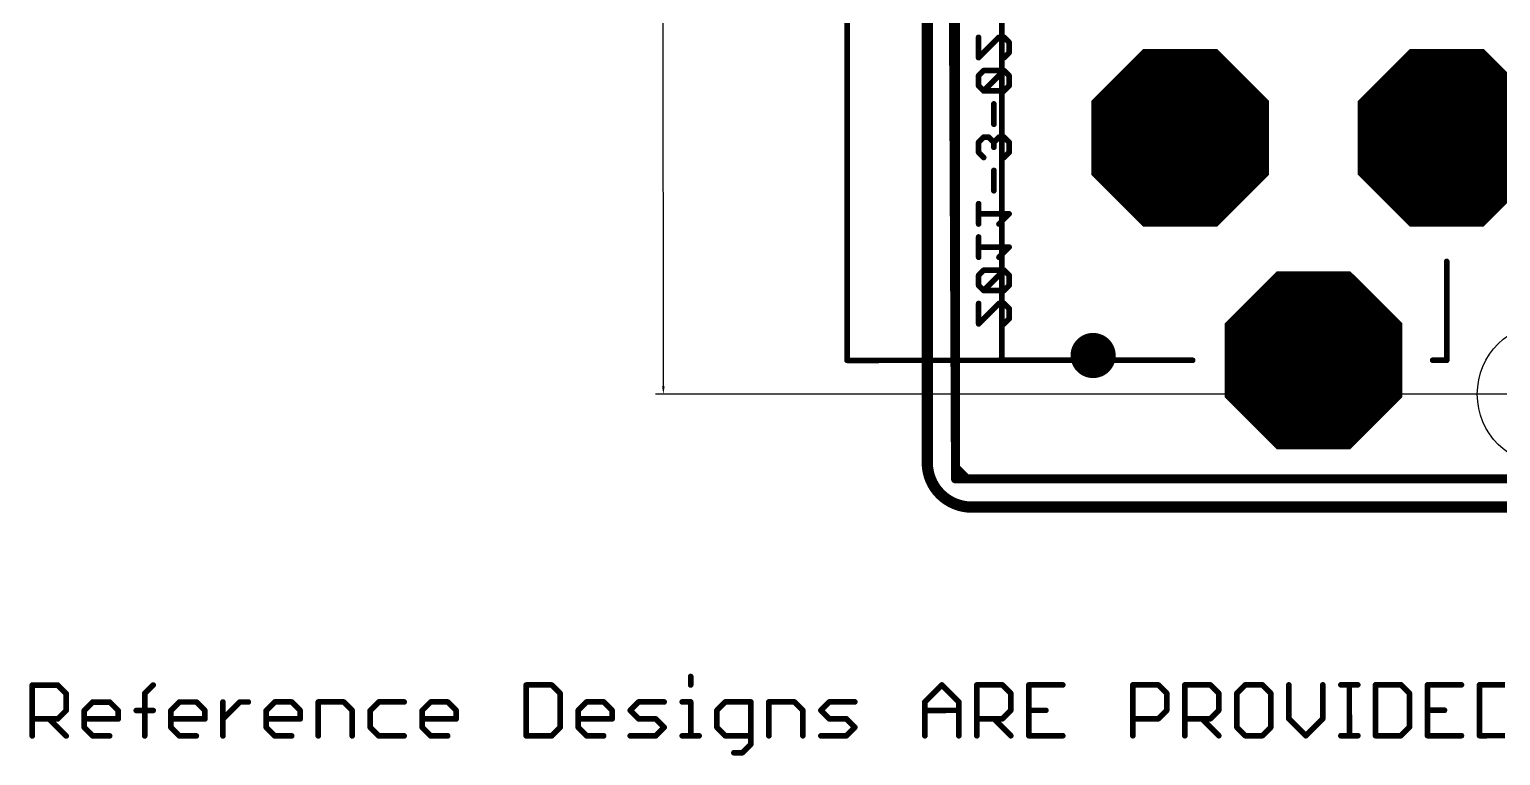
# Model space of a CAD drawing. Header units: millimetres. Extents: x -20 to 130, y -23 to 60.
# Drawn here: x -20.19 to 12.9, y -5.6 to 10.74 of the extents above; entities that cross this region are included whole.
import ezdxf

# ---------------------------------------------------------------- set-up
doc = ezdxf.new("R2010")
doc.units = ezdxf.units.MM
doc.header["$MEASUREMENT"] = 0
doc.layers.get('0').update_dxf_attribs({"linetype": 'CONTINUOUS'})
doc.layers.get('Defpoints').update_dxf_attribs({"linetype": 'CONTINUOUS'})
for name, color, linetype in [('1', 22, 'CONTINUOUS'), ('16', 175, 'CONTINUOUS'), ('17', 82, 'CONTINUOUS'), ('20', 7, 'CONTINUOUS'), ('21', 253, 'CONTINUOUS'), ('23', 7, 'CONTINUOUS')]:
    doc.layers.add(name, color=color, linetype=linetype)
doc.dimstyles.get("Standard").update_dxf_attribs({"dimtxt": 0.18, "dimasz": 0.18, "dimexe": 0.18, "dimexo": 0.0625, "dimgap": 0.09, "dimtad": 0, "dimtih": 1, "dimtoh": 1, "dimdec": 4, "dimzin": 0, "dimdsep": 46, "dimtxsty": 'Standard', "dimcen": 0.09, "dimadec": 0, "dimazin": 0, "dimtfac": 1, "dimtdec": 4, "dimtofl": 0, "dimtmove": 0, "dimatfit": 3, "dimfxl": 1, "dimtolj": 1, "dimtzin": 0, "dimarcsym": 0})

# ---------------------------------------------------------------- blocks, each defined once
blk = doc.blocks.new('PIE')
at = {"const_width": 0.5}
blk.add_lwpolyline([(0, -0.25, 1), (0, 0.25, 1), (0, -0.25)], format="xyb", dxfattribs=at)
blk = doc.blocks.new('OCTAGONP')
at = {"const_width": 0.5}
blk.add_lwpolyline([(-0.25, -0.1036), (-0.25, 0.1036), (-0.1036, 0.25), (0.1036, 0.25), (0.25, 0.1036), (0.25, -0.1036), (0.1036, -0.25), (-0.1036, -0.25), (-0.25, -0.1036), (-0.25, 0.1036)], dxfattribs=at)
blk = doc.blocks.new('ROUNDP')
at = {"const_width": 0.5}
blk.add_lwpolyline([(0, -0.25, 1), (0, 0.25, 1), (0, -0.25)], format="xyb", dxfattribs=at)
blk = doc.blocks.new('*D37')
at = {"color": 0, "linetype": 'Continuous', "lineweight": -2, "transparency": 16777216}
for p, q in [((15.175, 50.797), (-6.117, 50.793)), ((-5.937, 50.613), (-5.933, 26.843)), ((-5.929, 2.713), (-5.933, 26.483)), ((13.914, 2.536), (-6.109, 2.533))]:
    blk.add_line(p, q, dxfattribs=at)
at = {"color": 0, "linetype": 'Continuous', "transparency": 16777216}
for points in [[(-5.907, 50.613), (-5.967, 50.613), (-5.937, 50.793)], [(-5.899, 2.713), (-5.959, 2.713), (-5.929, 2.533)]]:
    blk.add_solid(points, dxfattribs=at)
at = {"layer": 'Defpoints', "color": 0, "linetype": 'Continuous', "transparency": 16777216}
for p in [(15.238, 50.797), (-5.929, 2.533), (13.976, 2.536)]:
    blk.add_point(p, dxfattribs=at)
at = {"color": 0, "linetype": 'Continuous', "transparency": 16777216, "insert": (-5.933, 26.663), "char_height": 0.18, "attachment_point": 5}
blk.add_mtext('\\A1;48.2600', dxfattribs=at)

msp = doc.modelspace()

# ---------------------------------------------------------------- linework, layer by layer
at = {"layer": '1'}
for points, const_width in [([(0.64153, 0.62915), (0.50932, 30.47413)], 0.2032), ([(11.68919, 8.30188), (12.37511, 7.6162)], 0.8128), ([(12.37511, 7.6162), (13.72131, 7.61643)], 0.8128), ([(67.95153, 0.6409), (0.64153, 0.62915)], 0.2032), ([(-20.12216, -4.00898), (-19.55016, -4.00888)], 0.127), ([(-20.12196, -5.15298), (-20.12216, -4.00898)], 0.127), ([(-19.55016, -4.00888), (-19.35943, -4.19954)], 0.127), ([(-17.59263, -4.19923), (-17.40206, -4.0085)], 0.127), ([(-8.44086, -4.00694), (-9.01286, -4.00704)], 0.127), ([(-9.01286, -4.00704), (-9.01266, -5.15104)], 0.127), ([(-8.25023, -4.1976), (-8.44086, -4.00694)], 0.127), ([(-5.3141, -3.81579), (-5.31406, -4.00639)], 0.127), ([(-0.0475, -4.38687), (0.33384, -4.0054)], 0.127), ([(0.33384, -4.0054), (0.7152, -4.38674)], 0.127), ([(1.12184, -4.00527), (1.69384, -4.00517)], 0.127), ([(1.12204, -5.14927), (1.12184, -4.00527)], 0.127), ([(1.69384, -4.00517), (1.88457, -4.19583)], 0.127), ([(3.05394, -4.00493), (2.29124, -4.00506)], 0.127), ([(2.29124, -4.00506), (2.29144, -5.14906)], 0.127), ([(4.63004, -4.00466), (5.20204, -4.00456)], 0.127), ([(4.63024, -5.14866), (4.63004, -4.00466)], 0.127), ([(5.20204, -4.00456), (5.39277, -4.19522)], 0.127), ([(5.79944, -4.00445), (6.37144, -4.00435)], 0.127), ([(5.79964, -5.14845), (5.79944, -4.00445)], 0.127), ([(6.37144, -4.00435), (6.56217, -4.19502)], 0.127), ([(7.15954, -4.00421), (6.96887, -4.19495)], 0.127), ([(7.54084, -4.00415), (7.15954, -4.00421)], 0.127), ([(7.73157, -4.19481), (7.54084, -4.00415)], 0.127), ([(8.13824, -4.00404), (8.13837, -4.76674)], 0.127), ([(8.90107, -4.76661), (8.90094, -4.00391)], 0.127), ([(9.30764, -4.00384), (9.68894, -4.00377)], 0.127), ([(9.49854, -5.14781), (9.49834, -4.00381)], 0.127), ([(10.65924, -4.0036), (10.08724, -4.0037)], 0.127), ([(10.08724, -4.0037), (10.08744, -5.1477)], 0.127), ([(10.84997, -4.19427), (10.65924, -4.0036)], 0.127), ([(12.01934, -4.00337), (11.25664, -4.0035)], 0.127), ([(11.25664, -4.0035), (11.25684, -5.1475)], 0.127), ([(12.99804, -4.00319), (12.42604, -4.00329)], 0.127), ([(12.42604, -4.00329), (12.42624, -5.14729)], 0.127), ([(-19.35943, -4.19954), (-19.35936, -4.58084)], 0.127), ([(-17.59246, -5.15253), (-17.59263, -4.19923)], 0.127), ([(-8.2501, -4.9602), (-8.25023, -4.1976)], 0.127), ([(1.88457, -4.19583), (1.88464, -4.57713)], 0.127), ([(5.39277, -4.19522), (5.39284, -4.57652)], 0.127), ([(6.56217, -4.19502), (6.56224, -4.57632)], 0.127), ([(6.96887, -4.19495), (6.969, -4.95755)], 0.127), ([(7.7317, -4.95741), (7.73157, -4.19481)], 0.127), ([(10.8501, -4.95687), (10.84997, -4.19427)], 0.127), ([(-19.35936, -4.58084), (-19.55003, -4.77158)], 0.127), ([(-18.95266, -4.58077), (-18.762, -4.39014)], 0.127), ([(-18.9526, -4.96207), (-18.95266, -4.58077)], 0.127), ([(-18.762, -4.39014), (-18.3807, -4.39007)], 0.127), ([(-18.3807, -4.39007), (-18.19006, -4.58064)], 0.127), ([(-18.19006, -4.58064), (-18.19003, -4.77134)], 0.127), ([(-17.78326, -4.58057), (-17.40196, -4.5805)], 0.127), ([(-17.00366, -4.58043), (-16.813, -4.3898)], 0.127), ([(-17.0036, -4.96173), (-17.00366, -4.58043)], 0.127), ([(-16.813, -4.3898), (-16.4317, -4.38973)], 0.127), ([(-16.4317, -4.38973), (-16.24106, -4.5803)], 0.127), ([(-16.24106, -4.5803), (-16.24103, -4.771)], 0.127), ([(-15.83416, -5.15223), (-15.8343, -4.38963)], 0.127), ([(-15.83423, -4.77093), (-15.453, -4.38956)], 0.127), ([(-15.453, -4.38956), (-15.2623, -4.38953)], 0.127), ([(-14.85976, -4.58006), (-14.6692, -4.38942)], 0.127), ([(-14.8597, -4.96136), (-14.85976, -4.58006)], 0.127), ([(-14.6692, -4.38942), (-14.2878, -4.38936)], 0.127), ([(-14.2878, -4.38936), (-14.09716, -4.57992)], 0.127), ([(-14.09716, -4.57992), (-14.09713, -4.77062)], 0.127), ([(-13.6904, -4.38925), (-13.1184, -4.38915)], 0.127), ([(-13.69026, -5.15185), (-13.6904, -4.38925)], 0.127), ([(-13.1184, -4.38915), (-12.92776, -4.57972)], 0.127), ([(-12.92776, -4.57972), (-12.92766, -5.15172)], 0.127), ([(-12.3304, -4.38902), (-12.52096, -4.57965)], 0.127), ([(-12.52096, -4.57965), (-12.5209, -4.96095)], 0.127), ([(-11.7584, -4.38892), (-12.3304, -4.38902)], 0.127), ([(-11.35156, -4.57944), (-11.161, -4.38881)], 0.127), ([(-11.3515, -4.96074), (-11.35156, -4.57944)], 0.127), ([(-11.161, -4.38881), (-10.7796, -4.38874)], 0.127), ([(-10.7796, -4.38874), (-10.58896, -4.57931)], 0.127), ([(-10.58896, -4.57931), (-10.58893, -4.77001)], 0.127), ([(-7.84336, -4.57883), (-7.6528, -4.3882)], 0.127), ([(-7.8433, -4.96013), (-7.84336, -4.57883)], 0.127), ([(-7.6528, -4.3882), (-7.2714, -4.38813)], 0.127), ([(-7.2714, -4.38813), (-7.08076, -4.5787)], 0.127), ([(-7.08076, -4.5787), (-7.08073, -4.7694)], 0.127), ([(-6.67396, -4.57863), (-6.4834, -4.38799)], 0.127), ([(-6.48333, -4.76929), (-6.67396, -4.57863)], 0.127), ([(-6.4834, -4.38799), (-5.9114, -4.38789)], 0.127), ([(-5.5046, -4.38782), (-5.314, -4.38779)], 0.127), ([(-5.314, -4.38779), (-5.31386, -5.15039)], 0.127), ([(-4.5344, -4.38765), (-4.72496, -4.57829)], 0.127), ([(-4.72496, -4.57829), (-4.7249, -4.95959)], 0.127), ([(-3.9624, -4.38755), (-4.5344, -4.38765)], 0.127), ([(-3.96223, -5.34085), (-3.9624, -4.38755)], 0.127), ([(-3.5556, -4.38748), (-2.9837, -4.38738)], 0.127), ([(-3.55546, -5.15008), (-3.5556, -4.38748)], 0.127), ([(-2.9837, -4.38738), (-2.79296, -4.57795)], 0.127), ([(-2.79296, -4.57795), (-2.79286, -5.14995)], 0.127), ([(-2.38626, -4.57788), (-2.1956, -4.38725)], 0.127), ([(-2.19553, -4.76855), (-2.38626, -4.57788)], 0.127), ([(-2.1956, -4.38725), (-1.6236, -4.38715)], 0.127), ([(-0.04736, -5.14947), (-0.0475, -4.38687)], 0.127), ([(-0.04746, -4.57747), (0.71524, -4.57734)], 0.127), ([(0.7152, -4.38674), (0.71534, -5.14934)], 0.127), ([(1.88464, -4.57713), (1.69397, -4.76787)], 0.127), ([(2.29134, -4.57706), (2.67274, -4.577)], 0.127), ([(5.39284, -4.57652), (5.20217, -4.76726)], 0.127), ([(6.56224, -4.57632), (6.37157, -4.76705)], 0.127), ([(11.25674, -4.5755), (11.63804, -4.57543)], 0.127), ([(-19.55003, -4.77158), (-20.12203, -4.77168)], 0.127), ([(-19.74073, -4.77161), (-19.35926, -5.15284)], 0.127), ([(-18.19003, -4.77134), (-18.95263, -4.77147)], 0.127), ([(-18.76186, -5.15274), (-18.9526, -4.96207)], 0.127), ([(-16.24103, -4.771), (-17.00363, -4.77113)], 0.127), ([(-16.81286, -5.1524), (-17.0036, -4.96173)], 0.127), ([(-14.09713, -4.77062), (-14.85973, -4.77076)], 0.127), ([(-14.66906, -5.15202), (-14.8597, -4.96136)], 0.127), ([(-12.5209, -4.96095), (-12.33026, -5.15162)], 0.127), ([(-10.58893, -4.77001), (-11.35153, -4.77014)], 0.127), ([(-11.16086, -5.15141), (-11.3515, -4.96074)], 0.127), ([(-8.44066, -5.15094), (-8.2501, -4.9602)], 0.127), ([(-7.08073, -4.7694), (-7.84333, -4.76953)], 0.127), ([(-7.65266, -5.1508), (-7.8433, -4.96013)], 0.127), ([(-6.10203, -4.76923), (-6.48333, -4.76929)], 0.127), ([(-5.9113, -4.95979), (-6.10203, -4.76923)], 0.127), ([(-6.10196, -5.15053), (-5.9113, -4.95979)], 0.127), ([(-4.7249, -4.95959), (-4.53426, -5.15025)], 0.127), ([(-1.81423, -4.76848), (-2.19553, -4.76855)], 0.127), ([(-1.6235, -4.95905), (-1.81423, -4.76848)], 0.127), ([(-1.81416, -5.14978), (-1.6235, -4.95905)], 0.127), ([(1.69397, -4.76787), (1.12197, -4.76797)], 0.127), ([(1.50337, -4.7679), (1.88474, -5.14913)], 0.127), ([(5.20217, -4.76726), (4.63017, -4.76736)], 0.127), ([(6.37157, -4.76705), (5.79957, -4.76715)], 0.127), ([(6.18097, -4.76708), (6.56234, -5.14832)], 0.127), ([(6.969, -4.95755), (7.15974, -5.14821)], 0.127), ([(7.54104, -5.14815), (7.7317, -4.95741)], 0.127), ([(8.13837, -4.76674), (8.51974, -5.14798)], 0.127), ([(8.51974, -5.14798), (8.90107, -4.76661)], 0.127), ([(10.65944, -5.1476), (10.8501, -4.95687)], 0.127), ([(-18.38056, -5.15267), (-18.76186, -5.15274)], 0.127), ([(-16.43156, -5.15233), (-16.81286, -5.1524)], 0.127), ([(-14.28766, -5.15196), (-14.66906, -5.15202)], 0.127), ([(-12.33026, -5.15162), (-11.75826, -5.15152)], 0.127), ([(-10.77946, -5.15134), (-11.16086, -5.15141)], 0.127), ([(-9.01266, -5.15104), (-8.44066, -5.15094)], 0.127), ([(-7.27126, -5.15073), (-7.65266, -5.1508)], 0.127), ([(-6.67386, -5.15063), (-6.10196, -5.15053)], 0.127), ([(-5.50446, -5.15042), (-5.12316, -5.15036)], 0.127), ([(-4.53426, -5.15025), (-3.96226, -5.15015)], 0.127), ([(-4.1529, -5.53149), (-3.96223, -5.34085)], 0.127), ([(-2.38616, -5.14988), (-1.81416, -5.14978)], 0.127), ([(2.29144, -5.14906), (3.05414, -5.14893)], 0.127), ([(7.15974, -5.14821), (7.54104, -5.14815)], 0.127), ([(9.30784, -5.14784), (9.68914, -5.14777)], 0.127), ([(10.08744, -5.1477), (10.65944, -5.1476)], 0.127), ([(11.25684, -5.1475), (12.01954, -5.14737)], 0.127), ([(12.42624, -5.14729), (12.99824, -5.14719)], 0.127), ([(-4.3435, -5.53152), (-4.1529, -5.53149)], 0.127)]:
    msp.add_lwpolyline(points, dxfattribs=dict(at, const_width=const_width))
for points, const_width in [([(11.83286, 8.4456, 1), (11.54551, 8.15815)], 0.4064), ([(12.37507, 7.8194, 1), (12.37514, 7.413)], 0.4064), ([(12.23143, 7.47247, 1), (12.51878, 7.75992)], 0.4064), ([(0.64152, 0.67995, 1), (0.64154, 0.57835)], 0.1016), ([(0.59073, 0.62894, 1), (0.69233, 0.62936)], 0.1016), ([(-20.12217, -3.97728, 1), (-20.12216, -4.04078)], 0.0635), ([(-20.09046, -4.00897, 1), (-20.15386, -4.00898)], 0.0635), ([(-19.52777, -3.98647, 1), (-19.57266, -4.03138)], 0.0635), ([(-19.55016, -4.04068, 1), (-19.55017, -3.97718)], 0.0635), ([(-17.37956, -4.031, 1), (-17.42447, -3.9861)], 0.0635), ([(-8.98116, -4.00703, 1), (-9.04466, -4.00704)], 0.0635), ([(-9.01287, -3.97534, 1), (-9.01286, -4.03884)], 0.0635), ([(-8.41847, -3.98453, 1), (-8.46336, -4.02944)], 0.0635), ([(-8.44086, -4.03874, 1), (-8.44087, -3.97524)], 0.0635), ([(-5.2823, -3.81579, 1), (-5.3458, -3.8158)], 0.0635), ([(0.35623, -3.983, 1), (0.31134, -4.02791)], 0.0635), ([(0.35624, -4.0279, 1), (0.31133, -3.98301)], 0.0635), ([(1.12183, -3.97357, 1), (1.12184, -4.03707)], 0.0635), ([(1.15364, -4.00526, 1), (1.09014, -4.00527)], 0.0635), ([(1.71633, -3.98276, 1), (1.67144, -4.02767)], 0.0635), ([(1.69384, -4.03697, 1), (1.69383, -3.97347)], 0.0635), ([(2.29123, -3.97336, 1), (2.29124, -4.03686)], 0.0635), ([(2.32304, -4.00506, 1), (2.25954, -4.00507)], 0.0635), ([(3.05394, -4.03673, 1), (3.05393, -3.97323)], 0.0635), ([(4.63003, -3.97296, 1), (4.63004, -4.03646)], 0.0635), ([(4.66184, -4.00465, 1), (4.59834, -4.00466)], 0.0635), ([(5.22453, -3.98215, 1), (5.17964, -4.02706)], 0.0635), ([(5.20204, -4.03636, 1), (5.20203, -3.97286)], 0.0635), ([(5.79943, -3.97275, 1), (5.79944, -4.03625)], 0.0635), ([(5.83124, -4.00445, 1), (5.76774, -4.00446)], 0.0635), ([(6.39393, -3.98195, 1), (6.34904, -4.02686)], 0.0635), ([(6.37144, -4.03615, 1), (6.37143, -3.97265)], 0.0635), ([(7.15953, -3.97251, 1), (7.15954, -4.03601)], 0.0635), ([(7.18194, -4.02671, 1), (7.13703, -3.98182)], 0.0635), ([(7.56333, -3.98174, 1), (7.51844, -4.02665)], 0.0635), ([(7.54084, -4.03595, 1), (7.54083, -3.97245)], 0.0635), ([(8.17004, -4.00404, 1), (8.10654, -4.00405)], 0.0635), ([(8.93264, -4.0039, 1), (8.86914, -4.00392)], 0.0635), ([(9.30763, -3.97214, 1), (9.30764, -4.03564)], 0.0635), ([(9.53004, -4.0038, 1), (9.46654, -4.00381)], 0.0635), ([(9.68894, -4.03557, 1), (9.68893, -3.97207)], 0.0635), ([(10.08723, -3.972, 1), (10.08724, -4.0355)], 0.0635), ([(10.11904, -4.0037, 1), (10.05554, -4.00371)], 0.0635), ([(10.68173, -3.9812, 1), (10.63684, -4.02611)], 0.0635), ([(10.65924, -4.0354, 1), (10.65923, -3.9719)], 0.0635), ([(11.25663, -3.9718, 1), (11.25664, -4.0353)], 0.0635), ([(11.28844, -4.00349, 1), (11.22494, -4.0035)], 0.0635), ([(12.01934, -4.03517, 1), (12.01933, -3.97167)], 0.0635), ([(12.42603, -3.97159, 1), (12.42604, -4.03509)], 0.0635), ([(12.45784, -4.00329, 1), (12.39434, -4.0033)], 0.0635), ([(-19.32773, -4.19954, 1), (-19.39123, -4.19955)], 0.0635), ([(-19.38193, -4.22195, 1), (-19.33703, -4.17704)], 0.0635), ([(-17.56093, -4.19923, 1), (-17.62443, -4.19924)], 0.0635), ([(-17.61513, -4.17674, 1), (-17.57023, -4.22163)], 0.0635), ([(-8.21843, -4.1976, 1), (-8.28193, -4.19761)], 0.0635), ([(-8.27263, -4.22001, 1), (-8.22773, -4.1751)], 0.0635), ([(-5.34576, -4.0064, 1), (-5.28226, -4.00639)], 0.0635), ([(1.91627, -4.19583, 1), (1.85277, -4.19584)], 0.0635), ([(1.86207, -4.21824, 1), (1.90697, -4.17333)], 0.0635), ([(5.42447, -4.19522, 1), (5.36097, -4.19523)], 0.0635), ([(5.37027, -4.21763, 1), (5.41517, -4.17272)], 0.0635), ([(6.59387, -4.19501, 1), (6.53037, -4.19502)], 0.0635), ([(6.53967, -4.21742, 1), (6.58457, -4.17251)], 0.0635), ([(7.00067, -4.19494, 1), (6.93717, -4.19495)], 0.0635), ([(6.94647, -4.17245, 1), (6.99137, -4.21734)], 0.0635), ([(7.76327, -4.19481, 1), (7.69977, -4.19482)], 0.0635), ([(7.70907, -4.21722, 1), (7.75397, -4.17231)], 0.0635), ([(10.88167, -4.19426, 1), (10.81817, -4.19428)], 0.0635), ([(10.82747, -4.21667, 1), (10.87237, -4.17177)], 0.0635), ([(-19.39116, -4.58085, 1), (-19.32766, -4.58084)], 0.0635), ([(-19.33696, -4.60334, 1), (-19.38187, -4.55845)], 0.0635), ([(-18.92096, -4.58077, 1), (-18.98446, -4.58078)], 0.0635), ([(-18.97517, -4.55838, 1), (-18.93026, -4.60327)], 0.0635), ([(-18.762, -4.35834, 1), (-18.76199, -4.42184)], 0.0635), ([(-18.73959, -4.41253, 1), (-18.7845, -4.36764)], 0.0635), ([(-18.3583, -4.36757, 1), (-18.40319, -4.41248)], 0.0635), ([(-18.38069, -4.42177, 1), (-18.3807, -4.35827)], 0.0635), ([(-18.15826, -4.58063, 1), (-18.22176, -4.58064)], 0.0635), ([(-18.21246, -4.60314, 1), (-18.16757, -4.55823)], 0.0635), ([(-17.78327, -4.54887, 1), (-17.78326, -4.61237)], 0.0635), ([(-17.40196, -4.6123, 1), (-17.40197, -4.5488)], 0.0635), ([(-16.97196, -4.58043, 1), (-17.03546, -4.58044)], 0.0635), ([(-17.02617, -4.55803, 1), (-16.98126, -4.60293)], 0.0635), ([(-16.813, -4.358, 1), (-16.81299, -4.4215)], 0.0635), ([(-16.79059, -4.41219, 1), (-16.8355, -4.3673)], 0.0635), ([(-16.4093, -4.36723, 1), (-16.45419, -4.41214)], 0.0635), ([(-16.43169, -4.42143, 1), (-16.4317, -4.35793)], 0.0635), ([(-16.20926, -4.58029, 1), (-16.27276, -4.5803)], 0.0635), ([(-16.26346, -4.6028, 1), (-16.21857, -4.55789)], 0.0635), ([(-15.8026, -4.38962, 1), (-15.8661, -4.38963)], 0.0635), ([(-15.453, -4.35776, 1), (-15.45299, -4.42126)], 0.0635), ([(-15.43049, -4.41196, 1), (-15.4754, -4.36706)], 0.0635), ([(-15.26229, -4.42123, 1), (-15.2623, -4.35773)], 0.0635), ([(-14.82806, -4.58005, 1), (-14.89156, -4.58006)], 0.0635), ([(-14.88227, -4.55766, 1), (-14.83736, -4.60255)], 0.0635), ([(-14.6692, -4.35762, 1), (-14.66919, -4.42112)], 0.0635), ([(-14.64669, -4.41182, 1), (-14.6916, -4.36693)], 0.0635), ([(-14.2654, -4.36685, 1), (-14.31029, -4.41176)], 0.0635), ([(-14.28779, -4.42106, 1), (-14.2878, -4.35756)], 0.0635), ([(-14.06536, -4.57992, 1), (-14.12886, -4.57993)], 0.0635), ([(-14.11956, -4.60243, 1), (-14.07467, -4.55752)], 0.0635), ([(-13.6587, -4.38925, 1), (-13.7222, -4.38926)], 0.0635), ([(-13.6904, -4.35745, 1), (-13.69039, -4.42095)], 0.0635), ([(-13.096, -4.36665, 1), (-13.14089, -4.41156)], 0.0635), ([(-13.11839, -4.42085, 1), (-13.1184, -4.35735)], 0.0635), ([(-12.89596, -4.57971, 1), (-12.95946, -4.57973)], 0.0635), ([(-12.95016, -4.60222, 1), (-12.90527, -4.55732)], 0.0635), ([(-12.48926, -4.57964, 1), (-12.55276, -4.57965)], 0.0635), ([(-12.54347, -4.55725, 1), (-12.49856, -4.60214)], 0.0635), ([(-12.3304, -4.35722, 1), (-12.33039, -4.42072)], 0.0635), ([(-12.30789, -4.41141, 1), (-12.3528, -4.36652)], 0.0635), ([(-11.75839, -4.42062, 1), (-11.7584, -4.35712)], 0.0635), ([(-11.31986, -4.57944, 1), (-11.38336, -4.57945)], 0.0635), ([(-11.37407, -4.55705, 1), (-11.32916, -4.60194)], 0.0635), ([(-11.161, -4.35701, 1), (-11.16099, -4.42051)], 0.0635), ([(-11.13849, -4.41121, 1), (-11.1834, -4.36632)], 0.0635), ([(-10.7572, -4.36624, 1), (-10.80209, -4.41115)], 0.0635), ([(-10.77959, -4.42044, 1), (-10.7796, -4.35694)], 0.0635), ([(-10.55716, -4.57931, 1), (-10.62066, -4.57932)], 0.0635), ([(-10.61136, -4.60182, 1), (-10.56647, -4.55691)], 0.0635), ([(-7.81166, -4.57883, 1), (-7.87516, -4.57884)], 0.0635), ([(-7.86587, -4.55644, 1), (-7.82096, -4.60133)], 0.0635), ([(-7.6528, -4.3564, 1), (-7.65279, -4.4199)], 0.0635), ([(-7.63029, -4.41059, 1), (-7.6752, -4.3657)], 0.0635), ([(-7.249, -4.36563, 1), (-7.29389, -4.41054)], 0.0635), ([(-7.27139, -4.41983, 1), (-7.2714, -4.35633)], 0.0635), ([(-7.04896, -4.57869, 1), (-7.11246, -4.5787)], 0.0635), ([(-7.10316, -4.6012, 1), (-7.05827, -4.5563)], 0.0635), ([(-6.65157, -4.55622, 1), (-6.69646, -4.60113)], 0.0635), ([(-6.69647, -4.55623, 1), (-6.65156, -4.60112)], 0.0635), ([(-6.4834, -4.35619, 1), (-6.48339, -4.41969)], 0.0635), ([(-6.46089, -4.41039, 1), (-6.5058, -4.3655)], 0.0635), ([(-5.91139, -4.41959, 1), (-5.9114, -4.35609)], 0.0635), ([(-5.5046, -4.35602, 1), (-5.50459, -4.41952)], 0.0635), ([(-5.2822, -4.38779, 1), (-5.3457, -4.3878)], 0.0635), ([(-5.31399, -4.41949, 1), (-5.314, -4.35599)], 0.0635), ([(-4.69326, -4.57828, 1), (-4.75676, -4.57829)], 0.0635), ([(-4.74747, -4.55589, 1), (-4.70256, -4.60078)], 0.0635), ([(-4.5344, -4.35585, 1), (-4.53439, -4.41935)], 0.0635), ([(-4.51189, -4.41005, 1), (-4.5568, -4.36516)], 0.0635), ([(-3.9306, -4.38755, 1), (-3.9941, -4.38756)], 0.0635), ([(-3.96239, -4.41925, 1), (-3.9624, -4.35575)], 0.0635), ([(-3.5239, -4.38748, 1), (-3.5874, -4.38749)], 0.0635), ([(-3.5556, -4.35568, 1), (-3.55559, -4.41918)], 0.0635), ([(-2.9612, -4.36488, 1), (-3.00609, -4.40979)], 0.0635), ([(-2.98369, -4.41908, 1), (-2.9837, -4.35558)], 0.0635), ([(-2.76116, -4.57795, 1), (-2.82466, -4.57796)], 0.0635), ([(-2.81536, -4.60045, 1), (-2.77047, -4.55555)], 0.0635), ([(-2.36377, -4.55548, 1), (-2.40866, -4.60038)], 0.0635), ([(-2.40867, -4.55548, 1), (-2.36376, -4.60038)], 0.0635), ([(-2.1956, -4.35545, 1), (-2.19559, -4.41895)], 0.0635), ([(-2.17309, -4.40964, 1), (-2.218, -4.36475)], 0.0635), ([(-1.62359, -4.41885, 1), (-1.6236, -4.35535)], 0.0635), ([(-0.04747, -4.54577, 1), (-0.04746, -4.60927)], 0.0635), ([(-0.0157, -4.38687, 1), (-0.0792, -4.38688)], 0.0635), ([(-0.0699, -4.36438, 1), (-0.02499, -4.40927)], 0.0635), ([(0.7469, -4.38673, 1), (0.6834, -4.38674)], 0.0635), ([(0.69271, -4.40914, 1), (0.7376, -4.36423)], 0.0635), ([(0.71524, -4.60914, 1), (0.71523, -4.54564)], 0.0635), ([(1.85284, -4.57714, 1), (1.91634, -4.57713)], 0.0635), ([(1.90704, -4.59963, 1), (1.86213, -4.55474)], 0.0635), ([(2.29133, -4.54536, 1), (2.29134, -4.60886)], 0.0635), ([(2.67274, -4.6088, 1), (2.67273, -4.5453)], 0.0635), ([(5.36104, -4.57653, 1), (5.42454, -4.57652)], 0.0635), ([(5.41524, -4.59902, 1), (5.37033, -4.55413)], 0.0635), ([(6.53044, -4.57632, 1), (6.59394, -4.57631)], 0.0635), ([(6.58464, -4.59881, 1), (6.53973, -4.55392)], 0.0635), ([(11.25673, -4.5438, 1), (11.25674, -4.6073)], 0.0635), ([(11.63804, -4.60723, 1), (11.63803, -4.54373)], 0.0635), ([(-20.12203, -4.73988, 1), (-20.12202, -4.80338)], 0.0635), ([(-19.71823, -4.7491, 1), (-19.76313, -4.79401)], 0.0635), ([(-19.57253, -4.74908, 1), (-19.52763, -4.79397)], 0.0635), ([(-19.55002, -4.80328, 1), (-19.55003, -4.73978)], 0.0635), ([(-18.9302, -4.93967, 1), (-18.97509, -4.98458)], 0.0635), ([(-18.9844, -4.96208, 1), (-18.9209, -4.96207)], 0.0635), ([(-18.95263, -4.73967, 1), (-18.95262, -4.80317)], 0.0635), ([(-18.22173, -4.77134, 1), (-18.15823, -4.77133)], 0.0635), ([(-18.19002, -4.80304, 1), (-18.19003, -4.73954)], 0.0635), ([(-16.9812, -4.93933, 1), (-17.02609, -4.98423)], 0.0635), ([(-17.0354, -4.96174, 1), (-16.9719, -4.96173)], 0.0635), ([(-17.00363, -4.73933, 1), (-17.00362, -4.80283)], 0.0635), ([(-16.27273, -4.771, 1), (-16.20923, -4.77099)], 0.0635), ([(-16.24102, -4.8027, 1), (-16.24104, -4.7392)], 0.0635), ([(-15.85673, -4.74843, 1), (-15.81183, -4.79332)], 0.0635), ([(-14.8373, -4.93895, 1), (-14.88219, -4.98386)], 0.0635), ([(-14.8915, -4.96136, 1), (-14.828, -4.96135)], 0.0635), ([(-14.85974, -4.73896, 1), (-14.85972, -4.80246)], 0.0635), ([(-14.12883, -4.77063, 1), (-14.06533, -4.77062)], 0.0635), ([(-14.09712, -4.80232, 1), (-14.09714, -4.73882)], 0.0635), ([(-12.4985, -4.93854, 1), (-12.54339, -4.98345)], 0.0635), ([(-12.5527, -4.96095, 1), (-12.4892, -4.96094)], 0.0635), ([(-11.3291, -4.93834, 1), (-11.37399, -4.98325)], 0.0635), ([(-11.3833, -4.96075, 1), (-11.3198, -4.96074)], 0.0635), ([(-11.35154, -4.73834, 1), (-11.35152, -4.80184)], 0.0635), ([(-10.62063, -4.77002, 1), (-10.55713, -4.77001)], 0.0635), ([(-10.58892, -4.80171, 1), (-10.58894, -4.73821)], 0.0635), ([(-8.2818, -4.96021, 1), (-8.2183, -4.9602)], 0.0635), ([(-8.22759, -4.9827, 1), (-8.2725, -4.93781)], 0.0635), ([(-7.8209, -4.93773, 1), (-7.86579, -4.98264)], 0.0635), ([(-7.8751, -4.96014, 1), (-7.8116, -4.96013)], 0.0635), ([(-7.84334, -4.73773, 1), (-7.84332, -4.80123)], 0.0635), ([(-7.11243, -4.7694, 1), (-7.04893, -4.76939)], 0.0635), ([(-7.08072, -4.8011, 1), (-7.08074, -4.7376)], 0.0635), ([(-6.48334, -4.73749, 1), (-6.48332, -4.80099)], 0.0635), ([(-6.50573, -4.7917, 1), (-6.46083, -4.74679)], 0.0635), ([(-6.07953, -4.74672, 1), (-6.12443, -4.79163)], 0.0635), ([(-6.10202, -4.80093, 1), (-6.10204, -4.73743)], 0.0635), ([(-5.88879, -4.98229, 1), (-5.9337, -4.9374)], 0.0635), ([(-5.93369, -4.9823, 1), (-5.8888, -4.93739)], 0.0635), ([(-4.7025, -4.93718, 1), (-4.74739, -4.98209)], 0.0635), ([(-4.7567, -4.95959, 1), (-4.6932, -4.95958)], 0.0635), ([(-2.19554, -4.73675, 1), (-2.19552, -4.80025)], 0.0635), ([(-2.21793, -4.79095, 1), (-2.17303, -4.74604)], 0.0635), ([(-1.79173, -4.74598, 1), (-1.83663, -4.79088)], 0.0635), ([(-1.81422, -4.80018, 1), (-1.81424, -4.73668)], 0.0635), ([(-1.60099, -4.98154, 1), (-1.646, -4.93665)], 0.0635), ([(-1.64599, -4.98155, 1), (-1.601, -4.93664)], 0.0635), ([(1.12196, -4.73617, 1), (1.12198, -4.79967)], 0.0635), ([(1.52577, -4.7454, 1), (1.48087, -4.7903)], 0.0635), ([(1.67157, -4.74537, 1), (1.71647, -4.79026)], 0.0635), ([(1.69398, -4.79957, 1), (1.69396, -4.73607)], 0.0635), ([(4.63016, -4.73556, 1), (4.63018, -4.79906)], 0.0635), ([(5.17977, -4.74476, 1), (5.22467, -4.78965)], 0.0635), ([(5.20218, -4.79896, 1), (5.20216, -4.73546)], 0.0635), ([(5.79956, -4.73535, 1), (5.79958, -4.79885)], 0.0635), ([(6.20337, -4.74458, 1), (6.15847, -4.78949)], 0.0635), ([(6.34917, -4.74456, 1), (6.39407, -4.78945)], 0.0635), ([(6.37158, -4.79875, 1), (6.37156, -4.73525)], 0.0635), ([(6.9915, -4.93514, 1), (6.94661, -4.98005)], 0.0635), ([(6.9373, -4.95755, 1), (7.0008, -4.95754)], 0.0635), ([(7.6999, -4.95742, 1), (7.7634, -4.95741)], 0.0635), ([(7.75411, -4.97991, 1), (7.7092, -4.93502)], 0.0635), ([(8.16087, -4.74424, 1), (8.11597, -4.78915)], 0.0635), ([(8.10667, -4.76675, 1), (8.17017, -4.76674)], 0.0635), ([(8.86927, -4.76662, 1), (8.93277, -4.7666)], 0.0635), ([(8.92347, -4.78901, 1), (8.87857, -4.74411)], 0.0635), ([(10.8183, -4.95688, 1), (10.8818, -4.95686)], 0.0635), ([(10.87251, -4.97937, 1), (10.8276, -4.93447)], 0.0635), ([(-20.15366, -5.15298, 1), (-20.09026, -5.15297)], 0.0635), ([(-19.38176, -5.17535, 1), (-19.33687, -5.13034)], 0.0635), ([(-18.76187, -5.12104, 1), (-18.76186, -5.18454)], 0.0635), ([(-18.78436, -5.17524, 1), (-18.73947, -5.13023)], 0.0635), ([(-18.38056, -5.18447, 1), (-18.38057, -5.12097)], 0.0635), ([(-17.62426, -5.15254, 1), (-17.56076, -5.15253)], 0.0635), ([(-16.81287, -5.1207, 1), (-16.81286, -5.1842)], 0.0635), ([(-16.83536, -5.1749, 1), (-16.79047, -5.12989)], 0.0635), ([(-16.43156, -5.18413, 1), (-16.43157, -5.12063)], 0.0635), ([(-15.86596, -5.15223, 1), (-15.80246, -5.15222)], 0.0635), ([(-14.66907, -5.12032, 1), (-14.66906, -5.18382)], 0.0635), ([(-14.69146, -5.17453, 1), (-14.64657, -5.12952)], 0.0635), ([(-14.28766, -5.18376, 1), (-14.28767, -5.12026)], 0.0635), ([(-13.72206, -5.15186, 1), (-13.65856, -5.15185)], 0.0635), ([(-12.95936, -5.15173, 1), (-12.89586, -5.15171)], 0.0635), ([(-12.33027, -5.11992, 1), (-12.33026, -5.18342)], 0.0635), ([(-12.35266, -5.17412, 1), (-12.30777, -5.12911)], 0.0635), ([(-11.75826, -5.18332, 1), (-11.75827, -5.11982)], 0.0635), ([(-11.16087, -5.11971, 1), (-11.16086, -5.18321)], 0.0635), ([(-11.18326, -5.17392, 1), (-11.13837, -5.12891)], 0.0635), ([(-10.77946, -5.18314, 1), (-10.77947, -5.11964)], 0.0635), ([(-9.04446, -5.15104, 1), (-8.98096, -5.15103)], 0.0635), ([(-9.01267, -5.11934, 1), (-9.01266, -5.18284)], 0.0635), ([(-8.46317, -5.12844, 1), (-8.41826, -5.17343)], 0.0635), ([(-8.44066, -5.18274, 1), (-8.44067, -5.11924)], 0.0635), ([(-7.65267, -5.1191, 1), (-7.65266, -5.1826)], 0.0635), ([(-7.67506, -5.1733, 1), (-7.63017, -5.12829)], 0.0635), ([(-7.27126, -5.18253, 1), (-7.27127, -5.11903)], 0.0635), ([(-6.67387, -5.11893, 1), (-6.67386, -5.18243)], 0.0635), ([(-6.12437, -5.12803, 1), (-6.07946, -5.17302)], 0.0635), ([(-6.10196, -5.18233, 1), (-6.10197, -5.11883)], 0.0635), ([(-5.50447, -5.11872, 1), (-5.50446, -5.18222)], 0.0635), ([(-5.34556, -5.1504, 1), (-5.28206, -5.15039)], 0.0635), ([(-5.12316, -5.18216, 1), (-5.12317, -5.11866)], 0.0635), ([(-4.53427, -5.11855, 1), (-4.53426, -5.18205)], 0.0635), ([(-4.55666, -5.17276, 1), (-4.51177, -5.12775)], 0.0635), ([(-3.93973, -5.36325, 1), (-3.98463, -5.31836)], 0.0635), ([(-3.96226, -5.18195, 1), (-3.96227, -5.11845)], 0.0635), ([(-3.58726, -5.15009, 1), (-3.52376, -5.15008)], 0.0635), ([(-2.82456, -5.14996, 1), (-2.76106, -5.14995)], 0.0635), ([(-2.38617, -5.11818, 1), (-2.38616, -5.18168)], 0.0635), ([(-1.83657, -5.12728, 1), (-1.79166, -5.17228)], 0.0635), ([(-1.81416, -5.18158, 1), (-1.81417, -5.11808)], 0.0635), ([(-0.07906, -5.14948, 1), (-0.01556, -5.14947)], 0.0635), ([(0.68354, -5.14934, 1), (0.74704, -5.14933)], 0.0635), ([(1.09034, -5.14927, 1), (1.15384, -5.14926)], 0.0635), ([(1.86224, -5.17164, 1), (1.90713, -5.12663)], 0.0635), ([(2.29143, -5.11736, 1), (2.29144, -5.18086)], 0.0635), ([(2.25974, -5.14907, 1), (2.32324, -5.14906)], 0.0635), ([(3.05414, -5.18073, 1), (3.05413, -5.11723)], 0.0635), ([(4.59854, -5.14866, 1), (4.66204, -5.14865)], 0.0635), ([(5.76794, -5.14846, 1), (5.83144, -5.14845)], 0.0635), ([(6.53984, -5.17082, 1), (6.58473, -5.12581)], 0.0635), ([(7.15973, -5.11651, 1), (7.15974, -5.18001)], 0.0635), ([(7.13724, -5.17072, 1), (7.18213, -5.12571)], 0.0635), ([(7.51863, -5.12565, 1), (7.56354, -5.17064)], 0.0635), ([(7.54104, -5.17995, 1), (7.54103, -5.11645)], 0.0635), ([(8.49733, -5.12548, 1), (8.54224, -5.17047)], 0.0635), ([(8.49734, -5.17048, 1), (8.54223, -5.12547)], 0.0635), ([(9.30783, -5.11614, 1), (9.30784, -5.17964)], 0.0635), ([(9.46674, -5.14781, 1), (9.53024, -5.1478)], 0.0635), ([(9.68914, -5.17957, 1), (9.68913, -5.11607)], 0.0635), ([(10.08743, -5.116, 1), (10.08744, -5.1795)], 0.0635), ([(10.05574, -5.14771, 1), (10.11924, -5.1477)], 0.0635), ([(10.63703, -5.12511, 1), (10.68194, -5.1701)], 0.0635), ([(10.65944, -5.1794, 1), (10.65943, -5.1159)], 0.0635), ([(11.25683, -5.1158, 1), (11.25684, -5.1793)], 0.0635), ([(11.22514, -5.1475, 1), (11.28864, -5.14749)], 0.0635), ([(12.01954, -5.17917, 1), (12.01953, -5.11567)], 0.0635), ([(12.42623, -5.11559, 1), (12.42624, -5.17909)], 0.0635), ([(12.39454, -5.1473, 1), (12.45804, -5.14729)], 0.0635), ([(-4.3435, -5.49982, 1), (-4.34349, -5.56332)], 0.0635), ([(-4.1753, -5.50909, 1), (-4.13039, -5.55398)], 0.0635), ([(-4.15289, -5.56329, 1), (-4.1529, -5.49979)], 0.0635), ([(-3.99393, -5.34086, 1), (-3.93043, -5.34085)], 0.0635)]:
    msp.add_lwpolyline(points, format="xyb", dxfattribs=dict(at, const_width=const_width))
at = {"layer": '16'}
for points, const_width in [([(0.64148, 0.88315), (0.63639, 30.09315)], 0.2032), ([(1.16049, 10.56194), (1.16057, 10.10434)], 0.127), ([(1.16057, 10.10434), (1.61809, 10.56202)], 0.127), ([(1.61809, 10.56202), (1.73249, 10.56204)], 0.127), ([(1.73249, 10.56204), (1.84691, 10.44766)], 0.127), ([(1.84695, 10.21886), (1.73257, 10.10444)], 0.127), ([(1.84691, 10.44766), (1.84695, 10.21886)], 0.127), ([(1.27503, 9.81356), (1.16065, 9.69914)], 0.127), ([(1.16065, 9.69914), (1.16069, 9.47034)], 0.127), ([(1.73263, 9.81364), (1.27503, 9.81356)], 0.127), ([(1.27511, 9.35596), (1.73263, 9.81364)], 0.127), ([(1.84705, 9.69926), (1.73263, 9.81364)], 0.127), ([(1.84709, 9.47046), (1.84705, 9.69926)], 0.127), ([(1.16069, 9.47034), (1.27511, 9.35596)], 0.127), ([(1.27511, 9.35596), (1.73271, 9.35604)], 0.127), ([(1.73271, 9.35604), (1.84709, 9.47046)], 0.127), ([(1.50404, 8.6076), (1.50396, 9.0651)], 0.127), ([(11.68919, 8.30188), (11.74, 8.25109)], 0.8128), ([(1.27529, 8.31666), (1.16091, 8.20224)], 0.127), ([(1.38969, 8.31668), (1.27529, 8.31666)], 0.127), ([(1.50411, 8.2023), (1.38969, 8.31668)], 0.127), ([(1.61849, 8.31672), (1.50411, 8.2023)], 0.127), ([(1.73289, 8.31674), (1.61849, 8.31672)], 0.127), ([(1.84731, 8.20236), (1.73289, 8.31674)], 0.127), ([(1.16091, 8.20224), (1.16095, 7.97344)], 0.127), ([(1.16095, 7.97344), (1.27537, 7.85906)], 0.127), ([(1.50411, 8.2023), (1.50413, 8.0879)], 0.127), ([(1.73297, 7.85914), (1.84735, 7.97356)], 0.127), ([(1.84735, 7.97356), (1.84731, 8.20236)], 0.127), ([(1.5043, 7.1107), (1.50422, 7.5683)], 0.127), ([(1.16123, 6.36224), (1.16115, 6.81984)], 0.127), ([(1.84759, 6.59116), (1.16119, 6.59104)], 0.127), ([(1.61883, 6.36232), (1.84759, 6.59116)], 0.127), ([(1.16136, 5.61384), (1.16128, 6.07144)], 0.127), ([(1.84772, 5.84276), (1.16132, 5.84264)], 0.127), ([(1.61896, 5.61392), (1.84772, 5.84276)], 0.127), ([(1.27581, 5.32306), (1.16143, 5.20864)], 0.127), ([(1.73341, 5.32314), (1.27581, 5.32306)], 0.127), ([(1.27589, 4.86546), (1.73341, 5.32314)], 0.127), ([(1.84783, 5.20876), (1.73341, 5.32314)], 0.127), ([(1.16143, 5.20864), (1.16147, 4.97984)], 0.127), ([(1.16147, 4.97984), (1.27589, 4.86546)], 0.127), ([(1.73349, 4.86554), (1.84787, 4.97996)], 0.127), ([(1.84787, 4.97996), (1.84783, 5.20876)], 0.127), ([(1.16154, 4.57464), (1.16162, 4.11704)], 0.127), ([(1.16162, 4.11704), (1.61914, 4.57472)], 0.127), ([(1.27589, 4.86546), (1.73349, 4.86554)], 0.127), ([(1.61914, 4.57472), (1.73354, 4.57474)], 0.127), ([(1.73354, 4.57474), (1.84796, 4.46036)], 0.127), ([(1.84796, 4.46036), (1.848, 4.23156)], 0.127), ([(1.848, 4.23156), (1.73362, 4.11714)], 0.127), ([(0.89553, 0.62919), (0.64148, 0.88315)], 0.2032), ([(67.95153, 0.6409), (0.89553, 0.62919)], 0.2032)]:
    msp.add_lwpolyline(points, dxfattribs=dict(at, const_width=const_width))
for points, const_width in [([(1.19219, 10.56195, 1), (1.12879, 10.56193)], 0.0635), ([(1.61809, 10.59372, 1), (1.6181, 10.53022)], 0.0635), ([(1.6405, 10.53952, 1), (1.59559, 10.58442)], 0.0635), ([(1.75489, 10.58444, 1), (1.71, 10.53954)], 0.0635), ([(1.7325, 10.53024, 1), (1.73249, 10.59374)], 0.0635), ([(1.87861, 10.44766, 1), (1.81511, 10.44765)], 0.0635), ([(1.82442, 10.42516, 1), (1.86931, 10.47006)], 0.0635), ([(1.86936, 10.19636, 1), (1.82445, 10.24126)], 0.0635), ([(1.13807, 10.12674, 1), (1.18308, 10.08184)], 0.0635), ([(1.12887, 10.10433, 1), (1.19227, 10.10435)], 0.0635), ([(1.71007, 10.12684, 1), (1.75498, 10.08194)], 0.0635), ([(1.81515, 10.21885, 1), (1.87865, 10.21886)], 0.0635), ([(1.13814, 9.72154, 1), (1.18315, 9.67664)], 0.0635), ([(1.19235, 9.69915, 1), (1.12895, 9.69913)], 0.0635), ([(1.27502, 9.84526, 1), (1.27503, 9.78176)], 0.0635), ([(1.29743, 9.79106, 1), (1.25252, 9.83596)], 0.0635), ([(1.75502, 9.83604, 1), (1.71013, 9.79114)], 0.0635), ([(1.75503, 9.79114, 1), (1.71012, 9.83604)], 0.0635), ([(1.73263, 9.78184, 1), (1.73262, 9.84534)], 0.0635), ([(1.87875, 9.69926, 1), (1.81525, 9.69925)], 0.0635), ([(1.82455, 9.67676, 1), (1.86944, 9.72166)], 0.0635), ([(1.18318, 9.49274, 1), (1.13819, 9.44784)], 0.0635), ([(1.12899, 9.47033, 1), (1.19239, 9.47035)], 0.0635), ([(1.2526, 9.37836, 1), (1.29751, 9.33346)], 0.0635), ([(1.2751, 9.38766, 1), (1.27511, 9.32416)], 0.0635), ([(1.25261, 9.33346, 1), (1.2975, 9.37836)], 0.0635), ([(1.7102, 9.37844, 1), (1.75511, 9.33354)], 0.0635), ([(1.73271, 9.32424, 1), (1.7327, 9.38774)], 0.0635), ([(1.81529, 9.47045, 1), (1.87879, 9.47046)], 0.0635), ([(1.86949, 9.44796, 1), (1.82458, 9.49286)], 0.0635), ([(1.53566, 9.06511, 1), (1.47216, 9.06509)], 0.0635), ([(1.47224, 8.60759, 1), (1.53574, 8.60761)], 0.0635), ([(11.83286, 8.4456, 1), (11.54551, 8.15815)], 0.4064), ([(1.27528, 8.34846, 1), (1.27529, 8.28496)], 0.0635), ([(1.29769, 8.29426, 1), (1.25278, 8.33916)], 0.0635), ([(1.41208, 8.33918, 1), (1.36719, 8.29428)], 0.0635), ([(1.38969, 8.28498, 1), (1.38968, 8.34848)], 0.0635), ([(1.61848, 8.34852, 1), (1.61849, 8.28502)], 0.0635), ([(1.64089, 8.29432, 1), (1.59598, 8.33922)], 0.0635), ([(1.75528, 8.33924, 1), (1.71039, 8.29434)], 0.0635), ([(1.73289, 8.28504, 1), (1.73288, 8.34854)], 0.0635), ([(11.59632, 8.10736, 1), (11.88367, 8.39481)], 0.4064), ([(1.1384, 8.22474, 1), (1.18341, 8.17984)], 0.0635), ([(1.18344, 7.99594, 1), (1.13845, 7.95104)], 0.0635), ([(1.19261, 8.20225, 1), (1.12921, 8.20223)], 0.0635), ([(1.12925, 7.97343, 1), (1.19265, 7.97345)], 0.0635), ([(1.53581, 8.20231, 1), (1.47231, 8.20229)], 0.0635), ([(1.4816, 8.2248, 1), (1.52651, 8.1799)], 0.0635), ([(1.47233, 8.08789, 1), (1.53583, 8.08791)], 0.0635), ([(1.48161, 8.1799, 1), (1.5265, 8.2248)], 0.0635), ([(1.87901, 8.20236, 1), (1.81551, 8.20235)], 0.0635), ([(1.81555, 7.97355, 1), (1.87905, 7.97356)], 0.0635), ([(1.82481, 8.17996, 1), (1.8697, 8.22486)], 0.0635), ([(1.86975, 7.95116, 1), (1.82484, 7.99606)], 0.0635), ([(1.25287, 7.83666, 1), (1.29776, 7.88156)], 0.0635), ([(1.53592, 7.56831, 1), (1.47242, 7.56829)], 0.0635), ([(1.71046, 7.88164, 1), (1.75537, 7.83674)], 0.0635), ([(1.4725, 7.11069, 1), (1.536, 7.11071)], 0.0635), ([(1.19285, 6.81985, 1), (1.12945, 6.81983)], 0.0635), ([(1.16118, 6.62274, 1), (1.16119, 6.55934)], 0.0635), ([(1.86999, 6.56866, 1), (1.82508, 6.61366)], 0.0635), ([(1.84759, 6.55946, 1), (1.84758, 6.62286)], 0.0635), ([(1.12953, 6.36223, 1), (1.19293, 6.36225)], 0.0635), ([(1.59632, 6.38482, 1), (1.64123, 6.33992)], 0.0635), ([(1.19298, 6.07145, 1), (1.12958, 6.07143)], 0.0635), ([(1.16131, 5.87434, 1), (1.16132, 5.81084)], 0.0635), ([(1.12966, 5.61383, 1), (1.19306, 5.61385)], 0.0635), ([(1.59645, 5.63632, 1), (1.64136, 5.59142)], 0.0635), ([(1.87012, 5.82026, 1), (1.82521, 5.86516)], 0.0635), ([(1.84772, 5.81096, 1), (1.84771, 5.87446)], 0.0635), ([(1.2758, 5.35476, 1), (1.27581, 5.29126)], 0.0635), ([(1.29821, 5.30056, 1), (1.25331, 5.34546)], 0.0635), ([(1.75581, 5.34554, 1), (1.71091, 5.30064)], 0.0635), ([(1.75581, 5.30064, 1), (1.71091, 5.34554)], 0.0635), ([(1.73341, 5.29134, 1), (1.7334, 5.35484)], 0.0635), ([(1.13893, 5.23104, 1), (1.18393, 5.18614)], 0.0635), ([(1.18397, 5.00224, 1), (1.13897, 4.95734)], 0.0635), ([(1.19313, 5.20865, 1), (1.12973, 5.20863)], 0.0635), ([(1.12977, 4.97983, 1), (1.19317, 4.97985)], 0.0635), ([(1.87953, 5.20876, 1), (1.81603, 5.20875)], 0.0635), ([(1.81607, 4.97995, 1), (1.87957, 4.97996)], 0.0635), ([(1.82533, 5.18626, 1), (1.87023, 5.23116)], 0.0635), ([(1.87027, 4.95746, 1), (1.82537, 5.00236)], 0.0635), ([(1.19324, 4.57465, 1), (1.12984, 4.57463)], 0.0635), ([(1.25339, 4.88786, 1), (1.29829, 4.84296)], 0.0635), ([(1.27588, 4.89716, 1), (1.27589, 4.83366)], 0.0635), ([(1.25339, 4.84296, 1), (1.29829, 4.88786)], 0.0635), ([(1.61913, 4.60642, 1), (1.61915, 4.54292)], 0.0635), ([(1.64154, 4.55222, 1), (1.59664, 4.59712)], 0.0635), ([(1.71099, 4.88794, 1), (1.75589, 4.84304)], 0.0635), ([(1.75594, 4.59714, 1), (1.71104, 4.55224)], 0.0635), ([(1.73349, 4.83374, 1), (1.73348, 4.89724)], 0.0635), ([(1.73355, 4.54294, 1), (1.73353, 4.60644)], 0.0635), ([(1.87966, 4.46036, 1), (1.81616, 4.46035)], 0.0635), ([(1.82546, 4.43786, 1), (1.87036, 4.48276)], 0.0635), ([(1.13912, 4.13944, 1), (1.18412, 4.09454)], 0.0635), ([(1.12992, 4.11703, 1), (1.19332, 4.11705)], 0.0635), ([(1.71112, 4.13954, 1), (1.75602, 4.09464)], 0.0635), ([(1.8162, 4.23155, 1), (1.8797, 4.23156)], 0.0635), ([(1.8704, 4.20906, 1), (1.8255, 4.25396)], 0.0635), ([(0.59068, 0.88314, 1), (0.69228, 0.88316)], 0.1016), ([(0.67738, 0.91906, 1), (0.60559, 0.84724)], 0.1016), ([(0.89552, 0.67999, 1), (0.89554, 0.57839)], 0.1016), ([(0.85963, 0.59329, 1), (0.93142, 0.6651)], 0.1016)]:
    msp.add_lwpolyline(points, format="xyb", dxfattribs=dict(at, const_width=const_width))
at = {"layer": '20', "const_width": 0.254}
for points in [[(0.00646, 0.99404), (-0.0025, 52.33404)], [(65.04664, 0.00539), (1.00664, -0.00579)]]:
    msp.add_lwpolyline(points, dxfattribs=at)
at = {"layer": '20'}
for points, const_width in [([(0.00646, 0.99404, 0.4142), (1.00664, -0.00579)], 0.254), ([(0.06996, 0.99405, 1), (-0.05704, 0.99403)], 0.127), ([(-0.05704, 0.99403, 1), (0.06996, 0.99405)], 0.127), ([(1.00663, 0.05771, 1), (1.00665, -0.06929)], 0.127), ([(1.00665, -0.06929, 1), (1.00663, 0.05771)], 0.127)]:
    msp.add_lwpolyline(points, format="xyb", dxfattribs=dict(at, const_width=const_width))
msp.add_circle((13.9762, 2.53648), 1.6, dxfattribs=at)
at = {"layer": '21', "const_width": 0.127}
for points in [[(-1.79891, 12.28732), (-1.79734, 3.29572)], [(1.68246, 3.32173), (1.68089, 12.28793)], [(11.68967, 5.52058), (11.69006, 3.29808)], [(-1.79734, 3.29572), (5.97506, 3.29708)], [(11.69006, 3.29808), (11.37256, 3.29802)]]:
    msp.add_lwpolyline(points, dxfattribs=at)
at = {"layer": '21', "const_width": 0.0635}
for points in [[(11.72147, 5.52058, 1), (11.65797, 5.52057)], [(-1.79734, 3.32752, 1), (-1.79733, 3.26392)], [(-1.82914, 3.29572, 1), (-1.76564, 3.29573)], [(1.65076, 3.32173, 1), (1.71426, 3.32174)], [(5.97507, 3.26528, 1), (5.97506, 3.32888)], [(11.37256, 3.32982, 1), (11.37257, 3.26622)], [(11.65836, 3.29807, 1), (11.72186, 3.29808)], [(11.69007, 3.26628, 1), (11.69006, 3.32988)]]:
    msp.add_lwpolyline(points, format="xyb", dxfattribs=at)
at = {"layer": '23'}
for p in [(5.33918, 8.37697), (3.73604, 3.40469)]:
    msp.add_point(p, dxfattribs=at)

# ---------------------------------------------------------------- block references
at = {"layer": '1', "xscale": 1.016, "yscale": 1.016, "rotation": 0.01}
msp.add_blockref('PIE', (3.73604, 3.40469), dxfattribs=at)
at = {"layer": '17'}
for name, p, xscale, yscale, rotation in [('OCTAGONP', (5.69479, 8.30083), 4, 4, 90.01), ('OCTAGONP', (5.69479, 8.30083), 4, 4, 90.01), ('OCTAGONP', (11.68919, 8.30188), 4, 4, 90.01), ('OCTAGONP', (11.68919, 8.30188), 4, 4, 90.01), ('ROUNDP', (5.69466, 9.06283), 1.95, 1.95, 90.01), ('ROUNDP', (5.69466, 9.06283), 1.95, 1.95, 90.01), ('ROUNDP', (11.68906, 9.06388), 1.95, 1.95, 90.01), ('ROUNDP', (11.68906, 9.06388), 1.95, 1.95, 90.01), ('ROUNDP', (5.69492, 7.53883), 1.95, 1.95, 90.01), ('ROUNDP', (5.69492, 7.53883), 1.95, 1.95, 90.01), ('ROUNDP', (11.68932, 7.53988), 1.95, 1.95, 90.01), ('ROUNDP', (11.68932, 7.53988), 1.95, 1.95, 90.01), ('OCTAGONP', (8.69286, 3.29755), 4, 4, 180.0099999999999), ('OCTAGONP', (8.69286, 3.29755), 4, 4, 180.0099999999999), ('ROUNDP', (7.93086, 3.29742), 1.95, 1.95, 90.01), ('ROUNDP', (7.93086, 3.29742), 1.95, 1.95, 90.01), ('ROUNDP', (9.45486, 3.29769), 1.95, 1.95, 90.01), ('ROUNDP', (9.45486, 3.29769), 1.95, 1.95, 90.01)]:
    msp.add_blockref(name, p, dxfattribs=dict(at, xscale=xscale, yscale=yscale, rotation=rotation))

# ---------------------------------------------------------------- dimensions: what is measured, and where the dimension line sits
at = {"linetype": 'Continuous'}
dim = msp.add_linear_dim(base=(-5.92856, 2.533), p1=(15.23777, 50.7967), p2=(13.9762, 2.53648), angle=90.01, dimstyle='Standard', dxfattribs=at)
dim.commit()
dim.dimension.update_dxf_attribs({"geometry": '*D37', "text_midpoint": (-5.93277, 26.663)})

doc.saveas('drawing.dxf')
